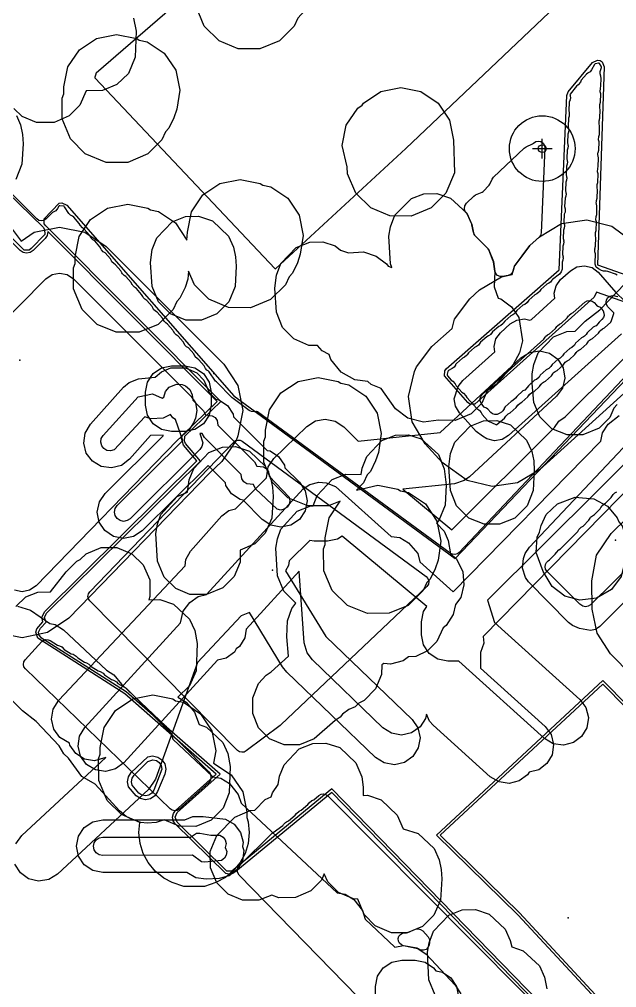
# Model space of a CAD drawing. Header units: metres. Extents: x -2677 to -840, y 169 to 1487.
# Drawn here: x -2147.5 to -2102.1, y 491.1 to 564.7 of the extents above; entities that cross this region are included whole.
import ezdxf

# ---------------------------------------------------------------- set-up
doc = ezdxf.new("R2010")
doc.units = ezdxf.units.M
for name, color, linetype in [('AI_GREENING_ALLOWED_ZONE', 4, 'Continuous'), ('AI_GREENING_EXCLUSIONS', 1, 'Continuous'), ('AI_GREENING_LAWN', 82, 'Continuous'), ('AI_GREENING_REJECTED', 6, 'Continuous'), ('AI_GREENING_TREES', 3, 'Continuous')]:
    doc.layers.add(name, color=color, linetype=linetype)

# ---------------------------------------------------------------- blocks, each defined once
blk = doc.blocks.new('AI_TREE')
for p, q in [((0, -0.3), (0, 0.3)), ((-0.3, 0), (0.3, 0))]:
    blk.add_line(p, q)
for radius in [1, 0.12]:
    blk.add_circle((0, 0), radius)

msp = doc.modelspace()

# ---------------------------------------------------------------- linework, layer by layer
at = {"layer": 'AI_GREENING_ALLOWED_ZONE'}
for points in [[(-2113.533, 550.043), (-2113.606, 550.146), (-2113.652, 550.329), (-2113.626, 550.516), (-2113.618, 550.54), (-2113.49, 550.741), (-2112.936, 551.271), (-2112.796, 551.365), (-2112.309, 551.585), (-2112.235, 551.636), (-2111.759, 552.113), (-2111.709, 552.185), (-2111.536, 552.56), (-2111.427, 552.713), (-2109.103, 554.936), (-2108.963, 555.031), (-2108.475, 555.251), (-2108.402, 555.301), (-2108.387, 555.316), (-2108.222, 555.426), (-2108.027, 555.463), (-2107.833, 555.42), (-2107.67, 555.306), (-2107.565, 555.137), (-2107.534, 554.941), (-2107.813, 548.473), (-2107.862, 548.277), (-2107.985, 548.116), (-2108.658, 547.536), (-2108.695, 547.496), (-2109.813, 545.992), (-2109.855, 545.906), (-2109.931, 545.61), (-2110.011, 545.441), (-2110.147, 545.313), (-2110.32, 545.244), (-2110.742, 545.162), (-2110.942, 545.164), (-2111.125, 545.243), (-2111.262, 545.388), (-2111.331, 545.575), (-2111.442, 546.276), (-2111.456, 546.328), (-2111.788, 547.183), (-2111.843, 547.268), (-2112.822, 548.252), (-2112.957, 548.502), (-2113.08, 549.086), (-2113.096, 549.137), (-2113.45, 549.924), (-2113.534, 550.042), (-2113.533, 550.043)], [(-2118.27, 494.242), (-2118.441, 494.308), (-2118.577, 494.432), (-2118.659, 494.597), (-2118.676, 494.78), (-2118.625, 494.956), (-2118.515, 495.103), (-2118.358, 495.2), (-2118.178, 495.233), (-2118.054, 495.233), (-2117.962, 495.251), (-2117.371, 495.489), (-2117.173, 495.525), (-2116.977, 495.481), (-2116.815, 495.362), (-2116.415, 494.924), (-2116.302, 494.716), (-2116.297, 494.479), (-2116.34, 494.283), (-2116.421, 494.101), (-2116.566, 493.964), (-2116.753, 493.896), (-2116.952, 493.906), (-2117.132, 493.993), (-2117.147, 494.005), (-2117.252, 494.051), (-2118.27, 494.242)]]:
    msp.add_lwpolyline(points, close=True, dxfattribs=at)
at = {"layer": 'AI_GREENING_EXCLUSIONS'}
for points in [[(-2125.742, 570.26), (-2125.232, 568.785), (-2125.273, 566.695), (-2125.793, 565.399), (-2126.32, 564.812), (-2126.588, 564.2), (-2127.717, 563.087), (-2129.219, 562.471), (-2130.861, 562.483), (-2132.305, 563.087), (-2133.434, 564.2), (-2134.082, 565.75), (-2134.009, 568.242), (-2133.705, 569.773), (-2132.837, 571.07), (-2131.54, 571.938), (-2130.009, 572.242), (-2128.182, 572.109), (-2126.778, 571.427), (-2125.742, 570.26)], [(-2138.575, 563.28), (-2138.376, 563.146), (-2137.773, 563.027), (-2136.476, 562.159), (-2135.608, 560.862), (-2135.304, 559.331), (-2135.525, 557.89), (-2135.737, 557.235), (-2136.13, 556.445), (-2136.379, 556.178), (-2136.651, 555.565), (-2137.731, 554.485), (-2139.24, 553.838), (-2140.901, 553.822), (-2142.487, 554.485), (-2143.61, 555.629), (-2144.23, 557.151), (-2144.23, 558.735), (-2144.106, 559.071), (-2144.106, 559.584), (-2143.802, 561.115), (-2142.934, 562.412), (-2141.637, 563.28), (-2140.106, 563.584), (-2138.575, 563.28)], [(-2116.954, 559.228), (-2115.657, 558.36), (-2114.789, 557.063), (-2114.485, 555.532), (-2114.412, 553.04), (-2115.06, 551.49), (-2116.189, 550.377), (-2117.691, 549.761), (-2119.333, 549.773), (-2120.777, 550.377), (-2121.906, 551.49), (-2122.542, 552.982), (-2122.554, 553.493), (-2122.936, 555.14), (-2122.632, 556.671), (-2121.764, 557.968), (-2121.423, 558.197), (-2121.313, 558.36), (-2120.016, 559.228), (-2118.485, 559.532), (-2116.954, 559.228)], [(-2137.726, 550.358), (-2137.527, 550.224), (-2136.924, 550.105), (-2135.627, 549.237), (-2134.756, 547.923), (-2134.712, 548.541), (-2134.408, 550.072), (-2133.54, 551.369), (-2132.243, 552.237), (-2130.712, 552.541), (-2129.181, 552.237), (-2128.982, 552.103), (-2128.379, 551.984), (-2127.082, 551.116), (-2126.214, 549.819), (-2125.91, 548.288), (-2126.131, 546.847), (-2126.343, 546.192), (-2126.736, 545.402), (-2126.985, 545.135), (-2127.257, 544.522), (-2128.401, 543.399), (-2129.923, 542.779), (-2131.584, 542.795), (-2133.093, 543.442), (-2134.173, 544.522), (-2134.624, 545.561), (-2134.676, 544.968), (-2134.888, 544.313), (-2135.281, 543.523), (-2135.53, 543.256), (-2135.802, 542.643), (-2136.946, 541.52), (-2138.391, 540.916), (-2140.129, 540.916), (-2141.574, 541.52), (-2142.718, 542.643), (-2143.381, 544.229), (-2143.381, 545.813), (-2143.257, 546.149), (-2143.257, 546.662), (-2142.953, 548.193), (-2142.085, 549.49), (-2140.788, 550.358), (-2139.257, 550.662), (-2137.726, 550.358)], [(-2122.471, 546.962), (-2121.312, 547.025), (-2120.367, 546.715), (-2119.575, 546.113), (-2119.451, 545.939), (-2119.167, 545.844), (-2119.27, 546.131), (-2119.385, 548.221), (-2119.268, 548.948), (-2118.929, 549.823), (-2117.67, 551.102), (-2116.739, 551.452), (-2115.745, 551.479), (-2114.695, 551.127), (-2113.471, 549.968), (-2113.085, 549.112), (-2112.927, 548.357), (-2111.807, 547.232), (-2111.446, 546.303), (-2111.325, 545.533), (-2111.384, 544.378), (-2111.087, 543.522), (-2110.871, 543.453), (-2110.076, 542.854), (-2109.52, 542.029), (-2109.236, 540.257), (-2109.468, 539.347), (-2109.941, 538.459), (-2111.232, 536.941), (-2111.915, 536.46), (-2112.322, 535.528), (-2113.132, 534.718), (-2114.364, 534.203), (-2115.624, 534.218), (-2116.758, 534.071), (-2117.942, 534.384), (-2118.887, 535.082), (-2119.981, 536.63), (-2120.743, 536.948), (-2120.993, 537.177), (-2121.983, 537.303), (-2123.021, 537.879), (-2123.812, 538.855), (-2123.936, 539.232), (-2124.469, 539.51), (-2124.816, 539.9), (-2125.47, 539.917), (-2126.621, 540.415), (-2127.476, 541.292), (-2127.946, 542.457), (-2128.074, 544.276), (-2127.944, 545.274), (-2127.605, 546.149), (-2126.445, 547.371), (-2125.415, 547.778), (-2124.421, 547.805), (-2123.472, 547.505), (-2123.069, 547.167), (-2122.471, 546.962)], [(-2131.202, 547.384), (-2131.047, 546.664), (-2131.008, 545.948), (-2131.085, 544.403), (-2131.555, 543.238), (-2132.477, 542.316), (-2133.642, 541.846), (-2134.83, 541.846), (-2135.995, 542.316), (-2136.917, 543.238), (-2137.387, 544.403), (-2137.515, 546.221), (-2137.386, 547.219), (-2137.046, 548.095), (-2135.886, 549.316), (-2134.856, 549.724), (-2133.862, 549.75), (-2132.812, 549.398), (-2131.588, 548.24), (-2131.202, 547.384)], [(-2139.577, 525.231), (-2140.342, 525.386), (-2140.989, 525.823), (-2141.419, 526.474), (-2141.568, 527.24), (-2141.412, 528.004), (-2140.976, 528.651), (-2136.554, 533.033), (-2136.572, 533.085), (-2137.511, 533.05), (-2139.111, 531.26), (-2139.734, 530.79), (-2140.49, 530.595), (-2141.263, 530.704), (-2141.935, 531.101), (-2142.404, 531.724), (-2142.599, 532.48), (-2142.49, 533.252), (-2142.094, 533.925), (-2139.574, 536.745), (-2139.158, 537.098), (-2138.431, 537.382), (-2137.161, 537.492), (-2136.698, 537.912), (-2135.975, 538.214), (-2134.857, 538.214), (-2134.001, 537.822), (-2133.461, 537.282), (-2133.05, 536.332), (-2132.55, 535.817), (-2132.329, 535.773), (-2131.679, 535.341), (-2131.244, 534.693), (-2131.204, 534.494), (-2128.649, 531.93), (-2128.428, 531.886), (-2127.778, 531.454), (-2127.344, 530.805), (-2127.304, 530.606), (-2126.203, 529.509), (-2125.768, 528.861), (-2125.614, 528.096), (-2125.765, 527.33), (-2126.198, 526.681), (-2126.846, 526.246), (-2127.611, 526.093), (-2128.377, 526.244), (-2129.026, 526.676), (-2130.481, 528.143), (-2130.702, 528.186), (-2131.351, 528.619), (-2131.786, 529.267), (-2131.826, 529.466), (-2133.144, 530.78), (-2138.16, 525.81), (-2138.811, 525.379), (-2139.577, 525.231)], [(-2134.151, 533.519), (-2134.916, 533.367), (-2135.916, 533.367), (-2136.681, 533.519), (-2137.33, 533.953), (-2137.764, 534.602), (-2137.916, 535.367), (-2137.916, 536.367), (-2137.764, 537.132), (-2137.33, 537.781), (-2136.681, 538.215), (-2135.916, 538.367), (-2134.916, 538.367), (-2134.151, 538.215), (-2133.502, 537.781), (-2133.068, 537.132), (-2132.916, 536.367), (-2132.916, 535.367), (-2133.068, 534.602), (-2133.502, 533.953), (-2134.151, 533.519)], [(-2128.896, 531.039), (-2128.896, 532.623), (-2128.772, 532.959), (-2128.772, 533.472), (-2128.468, 535.003), (-2127.6, 536.3), (-2126.303, 537.168), (-2124.772, 537.472), (-2123.241, 537.168), (-2123.042, 537.034), (-2122.439, 536.915), (-2121.142, 536.047), (-2120.274, 534.75), (-2119.97, 533.219), (-2120.191, 531.778), (-2120.403, 531.123), (-2120.796, 530.333), (-2121.045, 530.066), (-2121.317, 529.453), (-2121.862, 528.909), (-2120.234, 529.278), (-2118.703, 528.974), (-2118.504, 528.84), (-2117.901, 528.721), (-2116.604, 527.853), (-2115.736, 526.556), (-2115.432, 525.025), (-2115.653, 523.584), (-2115.865, 522.929), (-2116.258, 522.139), (-2116.507, 521.872), (-2116.779, 521.259), (-2117.923, 520.136), (-2119.368, 519.532), (-2121.029, 519.516), (-2122.551, 520.136), (-2123.695, 521.259), (-2124.342, 522.768), (-2124.358, 524.429), (-2124.234, 524.765), (-2124.234, 525.278), (-2123.93, 526.809), (-2123.088, 528.068), (-2123.983, 527.71), (-2125.567, 527.71), (-2127.089, 528.33), (-2128.276, 529.517), (-2128.896, 531.039)], [(-2133.763, 533.223), (-2133.553, 532.494), (-2133.608, 532.226), (-2133.76, 532), (-2139.075, 526.733), (-2139.303, 526.583), (-2139.571, 526.531), (-2139.839, 526.585), (-2140.065, 526.738), (-2140.216, 526.966), (-2140.268, 527.234), (-2140.214, 527.501), (-2140.061, 527.728), (-2135.058, 532.685), (-2135.611, 534.287), (-2135.822, 534.41), (-2135.994, 534.65), (-2136.567, 534.387), (-2137.5, 534.337), (-2137.966, 534.492), (-2140.298, 531.961), (-2140.563, 531.893), (-2140.833, 531.931), (-2141.069, 532.07), (-2141.233, 532.288), (-2141.301, 532.553), (-2141.263, 532.823), (-2141.124, 533.058), (-2138.459, 536.002), (-2137.362, 536.221), (-2136.642, 535.899), (-2136.522, 535.978), (-2136.383, 536.422), (-2136.104, 536.744), (-2135.555, 536.973), (-2135.114, 536.94), (-2134.861, 536.834), (-2134.539, 536.555), (-2134.343, 536.169), (-2134.31, 535.753), (-2133.503, 534.949), (-2133.331, 534.624), (-2132.824, 534.571), (-2132.597, 534.42), (-2132.445, 534.193), (-2132.405, 533.855), (-2129.602, 531.061), (-2129.43, 530.736), (-2128.923, 530.684), (-2128.696, 530.533), (-2128.544, 530.306), (-2128.504, 529.967), (-2126.968, 528.362), (-2126.914, 528.094), (-2126.967, 527.826), (-2127.119, 527.598), (-2127.345, 527.446), (-2127.613, 527.393), (-2127.881, 527.445), (-2129.528, 529.011), (-2129.7, 529.336), (-2130.206, 529.388), (-2130.434, 529.54), (-2130.586, 529.767), (-2130.626, 530.105), (-2133.428, 532.898), (-2133.6, 533.223), (-2133.763, 533.223)], [(-2108.376, 531.128), (-2108.337, 530.411), (-2108.414, 528.866), (-2108.884, 527.701), (-2109.806, 526.779), (-2110.971, 526.309), (-2112.159, 526.309), (-2113.324, 526.779), (-2114.246, 527.701), (-2114.716, 528.866), (-2114.844, 530.685), (-2114.714, 531.683), (-2114.375, 532.558), (-2113.215, 533.78), (-2112.185, 534.187), (-2111.191, 534.214), (-2110.141, 533.862), (-2108.917, 532.703), (-2108.531, 531.847), (-2108.376, 531.128)], [(-2127.019, 516.26), (-2127.162, 517.739), (-2127.094, 518.961), (-2126.783, 519.908), (-2126.473, 520.303), (-2127.394, 521.224), (-2127.864, 522.389), (-2127.979, 524.479), (-2127.862, 525.206), (-2127.601, 525.93), (-2126.363, 527.303), (-2125.333, 527.71), (-2125.162, 527.715), (-2124.859, 528.49), (-2123.699, 529.712), (-2122.669, 530.119), (-2121.507, 530.093), (-2121.421, 530.584), (-2121.082, 531.459), (-2119.922, 532.681), (-2118.892, 533.088), (-2117.898, 533.115), (-2116.949, 532.815), (-2115.624, 531.604), (-2115.177, 530.529), (-2115.044, 529.312), (-2115.121, 527.767), (-2115.591, 526.602), (-2115.773, 526.399), (-2115.187, 525.779), (-2114.887, 525.069), (-2114.704, 524.063), (-2114.249, 523.685), (-2113.774, 522.684), (-2113.681, 521.694), (-2113.917, 520.728), (-2114.318, 520.193), (-2114.493, 519.45), (-2115.026, 518.61), (-2115.264, 518.421), (-2115.742, 517.379), (-2116.453, 516.683), (-2117.353, 516.258), (-2117.906, 516.232), (-2118.316, 515.921), (-2119.278, 515.667), (-2119.784, 515.705), (-2119.938, 515.608), (-2119.958, 514.867), (-2120.411, 513.784), (-2121.275, 512.894), (-2121.67, 512.708), (-2121.961, 512.418), (-2122.443, 512.202), (-2122.909, 511.857), (-2123.087, 511.635), (-2123.484, 511.375), (-2125.067, 509.995), (-2126.179, 509.53), (-2127.366, 509.53), (-2128.465, 509.986), (-2129.297, 510.818), (-2129.753, 511.917), (-2129.753, 513.104), (-2129.297, 514.203), (-2128.729, 514.836), (-2128.338, 515.088), (-2127.019, 516.26)], [(-2132.046, 532.187), (-2131.052, 532.214), (-2130.002, 531.862), (-2128.778, 530.703), (-2128.392, 529.847), (-2128.237, 529.128), (-2128.198, 528.411), (-2128.292, 526.785), (-2128.79, 525.634), (-2129.6, 524.824), (-2130.693, 524.35), (-2130.716, 523.43), (-2131.169, 522.346), (-2132.024, 521.469), (-2133.256, 520.954), (-2134.525, 520.971), (-2135.609, 521.424), (-2136.486, 522.279), (-2137.001, 523.511), (-2137.116, 525.601), (-2136.999, 526.328), (-2136.738, 527.052), (-2135.5, 528.425), (-2134.702, 528.745), (-2134.575, 529.683), (-2134.236, 530.558), (-2133.076, 531.78), (-2132.046, 532.187)], [(-2102.763, 527.692), (-2102.021, 526.787), (-2101.913, 526.493), (-2101.642, 526.184), (-2101.263, 525.076), (-2101.338, 523.908), (-2101.736, 522.328), (-2102.467, 521.349), (-2103.614, 520.681), (-2104.871, 520.531), (-2106.004, 520.838), (-2106.983, 521.569), (-2107.651, 522.716), (-2108.191, 524.16), (-2108.114, 525.328), (-2107.932, 525.696), (-2107.822, 526.203), (-2107.422, 527.061), (-2106.569, 527.863), (-2105.224, 528.371), (-2103.795, 528.244), (-2102.763, 527.692)], [(-2139.727, 504.219), (-2140.807, 505.299), (-2141.454, 506.808), (-2141.47, 508.469), (-2141.346, 508.805), (-2141.346, 509.318), (-2141.042, 510.849), (-2140.174, 512.146), (-2138.877, 513.014), (-2137.346, 513.318), (-2135.815, 513.014), (-2135.616, 512.88), (-2135.013, 512.761), (-2133.716, 511.893), (-2132.848, 510.596), (-2132.544, 509.065), (-2132.73, 508.131), (-2131.379, 507.253), (-2130.511, 505.956), (-2130.207, 504.425), (-2130.207, 503.999), (-2130.086, 503.67), (-2130.013, 502.858), (-2130.102, 502.009), (-2130.334, 501.267), (-2130.706, 500.564), (-2131.25, 499.91), (-2131.829, 499.42), (-2132.547, 499.042), (-2133.415, 498.757), (-2134.999, 498.757), (-2135.871, 499.042), (-2136.521, 499.377), (-2137.168, 499.91), (-2137.708, 500.564), (-2138.076, 501.267), (-2138.312, 502.009), (-2138.402, 502.858), (-2138.328, 503.618), (-2139.727, 504.219)], [(-2127.366, 508.009), (-2126.206, 509.231), (-2125.176, 509.638), (-2124.182, 509.665), (-2123.132, 509.313), (-2121.908, 508.154), (-2121.461, 507.079), (-2121.34, 506.309), (-2121.337, 505.681), (-2121.029, 505.69), (-2119.979, 505.338), (-2118.755, 504.179), (-2118.317, 503.135), (-2117.176, 502.786), (-2115.952, 501.627), (-2115.566, 500.771), (-2115.411, 500.052), (-2115.372, 499.335), (-2115.466, 497.709), (-2115.964, 496.558), (-2116.841, 495.703), (-2118.006, 495.233), (-2119.194, 495.233), (-2120.426, 495.748), (-2121.281, 496.625), (-2121.75, 497.785), (-2122.078, 497.802), (-2123.229, 498.3), (-2124.039, 499.11), (-2124.306, 499.708), (-2124.528, 499.218), (-2125.338, 498.408), (-2126.489, 497.91), (-2127.758, 497.893), (-2128.291, 498.099), (-2129.274, 497.702), (-2130.529, 497.716), (-2131.613, 498.169), (-2132.479, 499.017), (-2132.969, 500.156), (-2132.983, 501.412), (-2132.479, 502.619), (-2131.101, 504.026), (-2129.938, 504.533), (-2129.584, 504.553), (-2128.814, 505.364), (-2128.335, 505.564), (-2128.249, 505.869), (-2127.809, 506.503), (-2127.705, 507.134), (-2127.366, 508.009)], [(-2136.421, 507.306), (-2136.985, 505.963), (-2137.204, 505.64), (-2137.53, 505.425), (-2137.913, 505.352), (-2138.295, 505.43), (-2138.618, 505.649), (-2139.197, 506.332), (-2139.277, 506.713), (-2139.206, 507.097), (-2138.993, 507.424), (-2137.726, 508.603), (-2137.361, 508.677), (-2136.961, 508.599), (-2136.651, 508.393), (-2136.43, 508.071), (-2136.349, 507.671), (-2136.421, 507.306)], [(-2137.415, 505.854), (-2137.643, 505.703), (-2137.911, 505.652), (-2138.179, 505.706), (-2138.405, 505.859), (-2138.921, 506.45), (-2138.977, 506.717), (-2138.927, 506.986), (-2138.778, 507.214), (-2137.732, 508.247), (-2137.358, 508.377), (-2137.077, 508.322), (-2136.86, 508.178), (-2136.706, 507.953), (-2136.649, 507.673), (-2137.262, 506.08), (-2137.415, 505.854)], [(-2130.673, 502.865), (-2130.472, 502.111), (-2130.514, 501.793), (-2130.431, 501.483), (-2130.533, 500.71), (-2130.924, 500.034), (-2131.543, 499.56), (-2132.297, 499.358), (-2133.295, 499.293), (-2134.068, 499.395), (-2134.764, 499.812), (-2141.149, 499.812), (-2141.914, 499.964), (-2142.563, 500.398), (-2142.997, 501.047), (-2143.149, 501.812), (-2142.997, 502.577), (-2142.563, 503.226), (-2141.914, 503.66), (-2141.149, 503.812), (-2134.903, 503.812), (-2134.309, 504.07), (-2133.529, 504.083), (-2131.823, 503.875), (-2131.148, 503.484), (-2130.673, 502.865)], [(-2133.761, 502.804), (-2132.926, 502.653), (-2132.242, 502.644), (-2132.006, 502.507), (-2131.839, 502.291), (-2131.769, 502.027), (-2131.833, 501.707), (-2131.728, 501.399), (-2131.764, 501.128), (-2131.901, 500.892), (-2132.117, 500.726), (-2133.379, 500.59), (-2133.65, 500.626), (-2134.326, 501.121), (-2141.149, 501.112), (-2141.417, 501.165), (-2141.644, 501.317), (-2141.796, 501.544), (-2141.849, 501.812), (-2141.796, 502.08), (-2141.644, 502.307), (-2141.417, 502.459), (-2141.149, 502.512), (-2134.487, 502.512), (-2134.034, 502.8), (-2133.761, 502.804)]]:
    msp.add_lwpolyline(points, close=True, dxfattribs=at)
for points in [[(-2138.805, 564.827), (-2138.623, 563.838), (-2138.688, 561.846), (-2139.203, 560.614), (-2140.08, 559.759), (-2141.164, 559.306), (-2142.415, 559.289), (-2142.89, 558.193), (-2143.7, 557.383), (-2144.851, 556.885), (-2146.201, 556.885), (-2147.285, 557.338), (-2147.919, 557.95)], [(-2090.446, 471.96), (-2123.737, 506.184), (-2131.174, 500.028), (-2131.337, 499.919), (-2131.721, 499.92), (-2135.501, 503.646), (-2135.65, 504.014), (-2135.483, 504.375), (-2132.226, 507.29), (-2139.365, 513.556), (-2145.805, 517.639), (-2146.016, 517.918), (-2146.036, 518.095), (-2145.892, 518.414), (-2145.452, 518.856), (-2145.578, 519.219), (-2145.431, 519.536), (-2133.729, 531.117), (-2134.851, 532.465), (-2134.942, 532.629), (-2134.918, 532.999), (-2132.184, 535.642), (-2145.493, 549.014), (-2145.6, 549.174), (-2145.603, 549.552), (-2144.463, 550.728), (-2144.261, 550.765), (-2143.897, 550.595), (-2131.197, 536.078), (-2114.352, 523.691), (-2097.199, 541.723), (-2103.614, 543.96), (-2103.779, 543.59), (-2112.857, 535.434), (-2113.239, 535.453), (-2113.396, 535.57), (-2115.173, 537.594), (-2115.151, 537.979), (-2115.031, 538.136), (-2106.435, 545.662), (-2105.861, 558.92), (-2105.746, 559.218), (-2103.896, 561.445), (-2103.536, 561.625), (-2103.333, 561.593), (-2103.16, 561.482), (-2103.012, 561.108), (-2103.54, 546.047), (-2095.701, 543.292)], [(-2147.714, 557.405), (-2147.414, 556.695), (-2147.259, 555.976), (-2147.22, 555.259), (-2147.297, 553.714), (-2147.767, 552.549)], [(-2153.012, 556.02), (-2145.685, 548.91), (-2145.573, 548.748), (-2145.569, 548.362), (-2146.596, 547.278), (-2146.758, 547.17), (-2147.141, 547.169), (-2153.273, 553.225)], [(-2090.727, 471.962), (-2123.745, 505.906), (-2131.032, 499.886), (-2131.261, 499.734), (-2131.53, 499.681), (-2131.798, 499.736), (-2135.642, 503.504), (-2135.799, 503.74), (-2135.85, 504.019), (-2135.785, 504.296), (-2135.616, 504.524), (-2132.527, 507.288), (-2139.485, 513.395), (-2146.095, 517.639), (-2146.235, 518.109), (-2146.175, 518.35), (-2145.703, 518.888), (-2145.777, 519.234), (-2145.571, 519.679), (-2134, 531.13), (-2135.004, 532.337), (-2135.165, 532.829), (-2135.099, 533.084), (-2132.464, 535.64), (-2145.335, 548.572), (-2145.384, 548.286), (-2145.536, 548.056), (-2146.455, 547.137), (-2146.681, 546.985), (-2146.949, 546.931), (-2147.217, 546.984), (-2147.444, 547.136), (-2153.126, 552.796)], [(-2148.19, 548.974), (-2147.358, 547.856), (-2146.36, 548.531), (-2144.439, 548.918), (-2142.517, 548.539), (-2140.889, 547.45), (-2131.956, 538.498), (-2130.874, 536.874), (-2130.496, 534.961), (-2130.879, 533.048), (-2131.009, 532.694), (-2132.095, 531.073), (-2133, 530.224), (-2143.728, 519.176), (-2145.353, 518.068), (-2147.28, 517.671), (-2149.21, 518.049)], [(-2099.359, 538.212), (-2107.94, 530.455), (-2109.614, 529.455), (-2111.544, 529.171), (-2113.436, 529.647), (-2115.345, 531.016), (-2116.628, 532.435), (-2117.629, 534.11), (-2117.913, 536.04), (-2117.437, 537.932), (-2117.288, 538.278), (-2116.124, 539.844), (-2114.591, 541.195), (-2114.411, 541.908), (-2113.247, 543.473), (-2112.505, 544.144), (-2110.83, 545.145), (-2110.01, 545.304), (-2110.01, 545.304), (-2109.842, 545.953), (-2108.678, 547.518), (-2107.936, 548.189), (-2106.262, 549.19), (-2104.332, 549.474), (-2102.44, 548.997), (-2100.874, 547.833)], [(-2101.706, 540.809), (-2110.287, 533.052), (-2110.789, 532.751), (-2111.368, 532.666), (-2111.936, 532.809), (-2112.279, 533.014), (-2112.749, 533.363), (-2114.032, 534.782), (-2114.332, 535.285), (-2114.418, 535.864), (-2114.126, 536.778), (-2113.777, 537.248), (-2111.33, 539.419), (-2111.392, 539.84), (-2111.249, 540.407), (-2110.9, 540.877), (-2110.158, 541.548), (-2109.656, 541.848), (-2109.076, 541.933), (-2109.076, 541.933), (-2108.671, 541.831), (-2108.558, 541.898), (-2106.769, 543.516), (-2106.823, 543.885), (-2106.68, 544.452), (-2106.331, 544.922), (-2105.589, 545.593), (-2105.087, 545.893), (-2104.508, 545.978), (-2103.94, 545.835), (-2103.471, 545.486), (-2102.13, 543.953), (-2101.443, 543.285)], [(-2157.473, 532.863), (-2145.495, 544.973), (-2145.495, 544.973), (-2145.008, 545.302), (-2144.432, 545.418), (-2143.855, 545.305), (-2143.367, 544.978), (-2134.434, 536.026), (-2134.109, 535.539), (-2133.996, 534.964), (-2134.111, 534.391), (-2134.242, 534.037), (-2134.567, 533.551), (-2135.503, 532.67), (-2146.231, 521.623), (-2146.718, 521.29), (-2147.296, 521.171), (-2147.876, 521.285)], [(-2147.775, 501.988), (-2147.318, 502.62), (-2147.318, 502.62), (-2140.909, 508.567), (-2141.771, 508.318), (-2142.541, 508.446), (-2143.203, 508.859), (-2143.657, 509.494), (-2143.696, 509.662), (-2144.417, 510.085), (-2144.871, 510.719), (-2145.048, 511.48), (-2144.92, 512.249), (-2144.507, 512.912), (-2134.897, 523.152), (-2134.833, 523.631), (-2134.47, 524.273), (-2132.098, 526.961), (-2131.556, 527.351), (-2131.064, 527.481), (-2128.698, 529.836), (-2128.568, 530.669), (-2128.14, 531.322), (-2125.638, 533.751), (-2124.982, 534.174), (-2124.246, 534.315), (-2123.48, 534.163), (-2122.831, 533.73), (-2121.736, 532.636), (-2115.496, 533.302), (-2109.369, 538.979), (-2108.705, 539.387), (-2107.934, 539.51), (-2107.175, 539.329), (-2106.543, 538.871), (-2106.134, 538.206), (-2106.011, 537.435), (-2106.193, 536.676), (-2106.651, 536.045), (-2113.265, 529.916), (-2113.667, 529.627), (-2114.412, 529.395), (-2118.336, 528.976), (-2114.617, 525.89), (-2106.794, 533.672), (-2106.472, 534.155), (-2105.976, 534.487), (-2094.712, 545.691)], [(-2102.039, 535.424), (-2102.281, 535.134), (-2102.594, 534.427), (-2103.404, 533.617), (-2104.636, 533.102), (-2105.824, 533.102), (-2106.989, 533.572), (-2107.911, 534.494), (-2108.364, 535.578), (-2108.497, 537.031), (-2108.496, 537.749), (-2108.379, 538.476), (-2108.04, 539.351), (-2106.88, 540.573), (-2105.85, 540.98), (-2105.238, 540.996), (-2104.461, 541.773), (-2103.34, 542.63), (-2101.436, 544.636)], [(-2090.743, 541.566), (-2111.882, 520.543), (-2111.356, 518.835), (-2104.88, 512.982), (-2104.414, 512.356), (-2104.224, 511.599), (-2104.337, 510.827), (-2104.737, 510.157), (-2105.363, 509.692), (-2106.12, 509.501), (-2106.892, 509.614), (-2107.562, 510.015), (-2114.071, 515.897), (-2114.917, 515.897), (-2115.682, 516.049), (-2116.331, 516.483), (-2116.765, 517.132), (-2116.917, 517.897), (-2116.917, 518.897), (-2116.765, 519.662), (-2116.503, 520.054), (-2122.944, 525.402), (-2123.302, 525.163), (-2124.067, 525.011), (-2125.067, 525.011), (-2125.409, 525.079), (-2126.977, 523.529), (-2127.021, 523.179), (-2127.244, 522.768), (-2124.199, 517.762), (-2117.634, 511.456), (-2117.187, 510.816), (-2117.02, 510.054), (-2117.156, 509.286), (-2117.577, 508.628), (-2118.217, 508.182), (-2118.979, 508.014), (-2119.747, 508.151), (-2120.405, 508.571), (-2127.158, 515.058), (-2127.481, 515.461), (-2129.988, 519.583), (-2130.631, 519.33), (-2133.946, 515.798), (-2137.142, 506.911), (-2137.664, 506.122), (-2144.597, 499.688), (-2145.262, 499.279), (-2146.032, 499.155), (-2146.791, 499.336), (-2147.423, 499.794), (-2147.832, 500.458)], [(-2088.765, 533.028), (-2103.362, 518.531), (-2103.686, 518.314), (-2104.069, 518.237), (-2104.887, 518.382), (-2105.425, 518.607), (-2105.74, 518.842), (-2108.783, 521.925), (-2108.998, 522.248), (-2109.221, 522.97), (-2109.16, 523.714), (-2109.023, 524.072), (-2108.697, 524.555), (-2108.697, 524.555), (-2094.877, 539.223)], [(-2100.569, 529.672), (-2112.221, 517.78), (-2112.182, 517.254), (-2112.417, 516.54), (-2112.417, 515.353), (-2107.518, 510.926), (-2107.053, 510.3), (-2106.862, 509.543), (-2106.975, 508.771), (-2107.375, 508.101), (-2108.002, 507.635), (-2108.734, 507.451), (-2108.859, 507.242), (-2109.485, 506.776), (-2110.242, 506.585), (-2111.014, 506.699), (-2111.684, 507.099), (-2116.02, 511.018), (-2116.294, 511.321), (-2116.544, 511.859), (-2116.601, 511.541), (-2117.021, 510.883), (-2117.661, 510.437), (-2118.423, 510.269), (-2119.191, 510.406), (-2119.849, 510.827), (-2125.215, 515.981), (-2125.617, 516.526), (-2125.825, 517.278), (-2126.223, 522.736), (-2130.252, 518.33), (-2130.35, 517.679), (-2130.753, 517.01), (-2130.999, 516.829), (-2131.146, 516.583), (-2131.773, 516.118), (-2132.423, 515.956), (-2139.555, 508.156), (-2140.184, 507.694), (-2140.942, 507.508), (-2141.713, 507.626), (-2142.381, 508.03), (-2142.843, 508.659), (-2143.029, 509.417), (-2142.911, 510.188), (-2142.507, 510.856), (-2135.231, 518.812), (-2135.027, 519.699), (-2134.528, 520.347), (-2133.9, 520.808), (-2133.263, 520.965), (-2125.911, 528.993), (-2125.414, 529.323), (-2125.414, 529.323), (-2124.713, 529.506), (-2124.174, 529.472), (-2123.453, 529.172), (-2119.21, 525.389), (-2118.562, 525.296), (-2117.891, 524.898), (-2117.203, 524.076), (-2117.04, 523.44), (-2114.505, 521.164), (-2103.276, 532.624), (-2103.155, 533.267), (-2102.728, 533.92), (-2101.877, 534.572)], [(-2097.679, 511.501), (-2102.537, 516.453), (-2103.558, 518.019), (-2103.932, 519.85), (-2103.962, 521.995), (-2103.962, 521.995), (-2103.594, 523.949), (-2102.493, 525.604), (-2097.629, 530.364)], [(-2147.755, 520.054), (-2147.011, 520.791), (-2146.08, 521.141), (-2145.124, 521.167), (-2143.941, 522.697), (-2143.941, 522.697), (-2143.13, 523.507), (-2142.877, 523.633), (-2142.428, 524.065), (-2141.276, 524.532), (-2140.089, 524.532), (-2138.937, 524.065), (-2138.071, 523.217), (-2137.581, 522.078), (-2137.567, 520.822), (-2137.658, 520.569), (-2136.82, 520.592), (-2135.77, 520.24), (-2134.546, 519.081), (-2134.16, 518.225), (-2133.978, 517.236), (-2134.06, 515.163), (-2134.558, 514.012), (-2135.446, 513.153), (-2134.814, 512.775), (-2134.173, 512.014), (-2133.813, 511.068), (-2133.256, 510.872), (-2132.032, 509.713), (-2131.646, 508.857), (-2131.464, 507.868), (-2131.529, 505.876), (-2131.999, 504.711), (-2132.921, 503.789), (-2134.086, 503.319), (-2135.355, 503.336), (-2136.495, 503.827), (-2137.083, 503.624), (-2137.767, 503.566), (-2138.271, 503.624), (-2138.928, 503.834), (-2139.369, 504.08), (-2139.882, 504.513), (-2141.743, 506.545), (-2142.751, 507.114), (-2143.77, 508.503), (-2144.12, 508.853), (-2144.473, 509.448), (-2146.209, 511.289), (-2147.249, 512.125), (-2148.06, 512.935)], [(-2147.651, 520.088), (-2146.643, 519.77), (-2145.181, 518.753), (-2144.786, 518.684), (-2144.132, 518.273), (-2140.878, 515.204), (-2140.315, 514.851), (-2139.74, 514.13), (-2136.363, 510.945), (-2135.916, 510.315), (-2135.833, 509.95), (-2132.78, 507.094), (-2132.167, 506.994), (-2131.504, 506.582), (-2130.856, 505.747), (-2130.637, 505.09), (-2123.336, 498.259), (-2122.722, 498.159), (-2122.059, 497.747), (-2121.411, 496.912), (-2121.193, 496.255), (-2118.935, 494.143), (-2118.293, 494.246), (-2117.194, 494.041), (-2116.558, 493.589), (-2114.34, 491.242), (-2113.925, 490.582)], [(-2080.053, 491.028), (-2103.127, 514.411), (-2115.771, 502.665), (-2109.592, 496.603), (-2099.353, 485.555)], [(-2080.195, 490.888), (-2103.133, 514.133), (-2115.481, 502.661), (-2109.452, 496.746), (-2099.209, 485.694)], [(-2115.873, 490.491), (-2116.343, 491.656), (-2116.458, 493.746), (-2116.341, 494.473), (-2116.002, 495.348), (-2114.842, 496.57), (-2113.812, 496.977), (-2113.812, 496.977), (-2112.818, 497.004), (-2111.768, 496.652), (-2110.544, 495.493), (-2110.158, 494.637), (-2110.049, 494.16), (-2109.169, 493.862), (-2107.945, 492.703), (-2107.559, 491.847), (-2107.388, 490.964)], [(-2120.403, 490.148), (-2120.403, 491.148), (-2120.251, 491.913), (-2119.817, 492.562), (-2119.168, 492.996), (-2118.403, 493.148), (-2118.403, 493.148), (-2117.403, 493.148), (-2116.638, 492.996), (-2115.989, 492.562), (-2115.829, 492.323), (-2115.326, 492.223), (-2114.677, 491.789), (-2114.243, 491.14), (-2114.091, 490.375)]]:
    msp.add_lwpolyline(points, dxfattribs=at)
at = {"layer": 'AI_GREENING_LAWN'}
for points in [[(-2131.778, 569.195), (-2141.654, 560.628), (-2141.677, 560.601), (-2141.692, 560.567), (-2141.757, 560.315), (-2141.76, 560.276), (-2141.738, 560.243), (-2128.061, 545.778), (-2128.027, 545.754), (-2127.991, 545.776), (-2118.116, 554.896), (-2118.113, 554.899), (-2097.284, 574.693)], [(-2102.022, 545.255), (-2102.153, 545.346), (-2102.736, 545.552), (-2102.856, 545.563), (-2102.908, 545.555), (-2103.07, 545.556), (-2103.223, 545.609), (-2103.451, 545.732), (-2103.619, 545.88), (-2103.706, 546.086), (-2103.7, 546.194), (-2103.711, 546.195), (-2103.69, 546.874), (-2103.729, 547.035), (-2103.738, 547.225), (-2103.712, 547.297), (-2103.719, 547.299), (-2103.668, 547.475), (-2103.649, 548.092), (-2103.687, 548.248), (-2103.678, 548.516), (-2103.63, 548.669), (-2103.608, 549.31), (-2103.646, 549.466), (-2103.637, 549.734), (-2103.589, 549.887), (-2103.567, 550.504), (-2103.605, 550.683), (-2103.603, 550.684), (-2103.619, 550.737), (-2103.613, 550.9), (-2103.594, 550.952), (-2103.596, 550.953), (-2103.546, 551.128), (-2103.526, 551.746), (-2103.564, 551.902), (-2103.555, 552.17), (-2103.507, 552.323), (-2103.486, 552.964), (-2103.524, 553.12), (-2103.514, 553.388), (-2103.466, 553.541), (-2103.444, 554.158), (-2103.483, 554.337), (-2103.48, 554.337), (-2103.497, 554.39), (-2103.491, 554.554), (-2103.471, 554.606), (-2103.474, 554.607), (-2103.424, 554.782), (-2103.404, 555.4), (-2103.442, 555.555), (-2103.433, 555.823), (-2103.385, 555.977), (-2103.363, 556.618), (-2103.402, 556.779), (-2103.411, 556.968), (-2103.386, 557.041), (-2103.392, 557.042), (-2103.342, 557.218), (-2103.322, 557.836), (-2103.36, 557.991), (-2103.351, 558.259), (-2103.303, 558.413), (-2103.282, 559.053), (-2103.32, 559.21), (-2103.311, 559.478), (-2103.262, 559.63), (-2103.24, 560.248), (-2103.266, 560.366), (-2103.279, 560.393), (-2103.329, 560.568), (-2103.313, 560.748), (-2103.225, 561.065), (-2103.222, 561.114), (-2103.239, 561.159), (-2103.364, 561.358), (-2103.395, 561.39), (-2103.44, 561.391), (-2103.667, 561.349), (-2103.714, 561.329), (-2103.749, 561.29), (-2103.977, 560.877), (-2104.083, 560.744), (-2104.227, 560.655), (-2104.268, 560.638), (-2104.365, 560.567), (-2104.759, 560.091), (-2104.825, 559.944), (-2104.989, 559.743), (-2105.129, 559.642), (-2105.602, 559.027), (-2105.62, 558.993), (-2105.613, 558.955), (-2105.61, 558.944), (-2105.587, 558.714), (-2105.626, 558.614), (-2105.617, 558.611), (-2105.682, 558.417), (-2105.709, 557.778), (-2105.673, 557.622), (-2105.685, 557.354), (-2105.734, 557.201), (-2105.762, 556.584), (-2105.726, 556.405), (-2105.732, 556.404), (-2105.712, 556.33), (-2105.736, 556.141), (-2105.787, 555.984), (-2105.815, 555.367), (-2105.778, 555.188), (-2105.785, 555.186), (-2105.765, 555.112), (-2105.789, 554.924), (-2105.84, 554.767), (-2105.868, 554.149), (-2105.831, 553.97), (-2105.837, 553.969), (-2105.818, 553.895), (-2105.841, 553.706), (-2105.892, 553.549), (-2105.92, 552.932), (-2105.884, 552.753), (-2105.89, 552.751), (-2105.87, 552.677), (-2105.894, 552.489), (-2105.945, 552.332), (-2105.973, 551.714), (-2105.936, 551.535), (-2105.943, 551.534), (-2105.923, 551.46), (-2105.947, 551.271), (-2105.998, 551.114), (-2106.026, 550.497), (-2105.989, 550.318), (-2105.995, 550.317), (-2105.976, 550.242), (-2105.999, 550.054), (-2106.051, 549.897), (-2106.078, 549.279), (-2106.042, 549.1), (-2106.048, 549.099), (-2106.028, 549.025), (-2106.052, 548.836), (-2106.103, 548.679), (-2106.131, 548.062), (-2106.094, 547.883), (-2106.101, 547.882), (-2106.081, 547.807), (-2106.105, 547.619), (-2106.156, 547.462), (-2106.184, 546.844), (-2106.147, 546.665), (-2106.153, 546.664), (-2106.134, 546.591), (-2106.156, 546.405), (-2106.208, 546.242), (-2106.223, 545.72), (-2106.279, 545.505), (-2106.423, 545.335), (-2106.956, 544.935), (-2106.982, 544.908), (-2107.001, 544.87), (-2107.098, 544.737), (-2107.232, 544.643), (-2107.37, 544.576), (-2107.835, 544.17), (-2107.939, 544.02), (-2107.945, 544.024), (-2107.985, 543.958), (-2108.138, 543.845), (-2108.286, 543.774), (-2108.752, 543.368), (-2108.856, 543.217), (-2108.862, 543.221), (-2108.902, 543.156), (-2109.054, 543.042), (-2109.203, 542.971), (-2109.669, 542.565), (-2109.773, 542.415), (-2109.778, 542.418), (-2109.819, 542.353), (-2109.971, 542.24), (-2110.12, 542.168), (-2110.586, 541.762), (-2110.69, 541.612), (-2110.695, 541.615), (-2110.735, 541.55), (-2110.888, 541.437), (-2111.037, 541.365), (-2111.503, 540.959), (-2111.607, 540.809), (-2111.612, 540.813), (-2111.652, 540.747), (-2111.805, 540.634), (-2111.954, 540.563), (-2112.419, 540.156), (-2112.523, 540.006), (-2112.529, 540.01), (-2112.569, 539.944), (-2112.722, 539.831), (-2112.871, 539.76), (-2113.336, 539.354), (-2113.44, 539.203), (-2113.446, 539.207), (-2113.486, 539.142), (-2113.638, 539.028), (-2113.787, 538.957), (-2114.253, 538.551), (-2114.322, 538.452), (-2114.332, 538.424), (-2114.426, 538.268), (-2114.57, 538.156), (-2114.853, 538.009), (-2114.89, 537.978), (-2114.912, 537.934), (-2114.969, 537.718), (-2114.97, 537.663), (-2114.946, 537.614), (-2114.667, 537.28), (-2114.523, 537.185), (-2114.351, 536.992), (-2114.279, 536.847), (-2113.849, 536.371), (-2113.713, 536.285), (-2113.533, 536.086), (-2113.462, 535.943), (-2112.71, 535.109), (-2112.558, 535.007), (-2112.562, 535.002), (-2112.495, 534.963), (-2112.38, 534.812), (-2112.306, 534.664), (-2111.893, 534.206), (-2111.813, 534.146), (-2111.263, 533.893), (-2111.221, 533.883), (-2111.184, 533.904), (-2110.602, 534.39), (-2110.507, 534.534), (-2110.313, 534.706), (-2110.169, 534.778), (-2109.718, 535.183), (-2109.617, 535.335), (-2109.611, 535.332), (-2109.572, 535.398), (-2109.421, 535.513), (-2109.273, 535.587), (-2108.823, 535.993), (-2108.721, 536.144), (-2108.716, 536.141), (-2108.677, 536.207), (-2108.526, 536.323), (-2108.378, 536.396), (-2107.928, 536.802), (-2107.826, 536.954), (-2107.821, 536.95), (-2107.782, 537.016), (-2107.631, 537.132), (-2107.483, 537.206), (-2107.033, 537.611), (-2106.931, 537.763), (-2106.926, 537.759), (-2106.887, 537.825), (-2106.736, 537.941), (-2106.588, 538.015), (-2106.138, 538.42), (-2106.036, 538.572), (-2106.031, 538.569), (-2105.992, 538.635), (-2105.841, 538.75), (-2105.693, 538.824), (-2105.243, 539.23), (-2105.141, 539.381), (-2105.136, 539.378), (-2105.096, 539.444), (-2104.946, 539.559), (-2104.798, 539.633), (-2104.347, 540.039), (-2104.246, 540.191), (-2104.24, 540.187), (-2104.201, 540.253), (-2104.051, 540.369), (-2103.903, 540.442), (-2103.452, 540.848), (-2103.351, 541), (-2103.345, 540.996), (-2103.307, 541.062), (-2103.157, 541.177), (-2103.007, 541.253), (-2102.521, 541.697), (-2102.452, 541.807), (-2102.287, 542.354), (-2102.282, 542.395), (-2102.305, 542.429), (-2102.732, 542.864), (-2102.837, 543.023), (-2102.875, 543.209), (-2102.84, 543.396), (-2102.738, 543.557), (-2102.583, 543.668), (-2102.398, 543.713), (-2102.21, 543.686), (-2102.137, 543.66), (-2101.972, 543.65)], [(-2097.79, 541.389), (-2114.039, 524.169), (-2114.176, 524.066), (-2114.195, 524.056), (-2114.376, 524.004), (-2114.564, 524.023), (-2114.584, 524.029), (-2114.738, 524.105), (-2129.383, 534.875), (-2129.425, 534.894), (-2129.472, 534.896), (-2129.638, 534.871), (-2129.832, 534.88), (-2130.009, 534.963), (-2131.244, 535.87), (-2131.301, 535.92), (-2132.512, 537.133), (-2132.571, 537.205), (-2133.055, 537.915), (-2133.08, 537.942), (-2133.146, 537.979), (-2133.144, 537.982), (-2133.233, 538.033), (-2133.34, 538.156), (-2133.361, 538.208), (-2133.364, 538.207), (-2133.447, 538.369), (-2133.844, 538.821), (-2133.983, 538.911), (-2134.119, 539.043), (-2134.15, 539.114), (-2134.156, 539.111), (-2134.239, 539.273), (-2134.636, 539.725), (-2134.775, 539.815), (-2134.911, 539.948), (-2134.942, 540.018), (-2134.948, 540.015), (-2135.031, 540.177), (-2135.429, 540.629), (-2135.567, 540.719), (-2135.703, 540.852), (-2135.734, 540.922), (-2135.74, 540.919), (-2135.824, 541.081), (-2136.221, 541.533), (-2136.359, 541.623), (-2136.495, 541.756), (-2136.526, 541.826), (-2136.532, 541.823), (-2136.616, 541.986), (-2137.013, 542.437), (-2137.151, 542.528), (-2137.287, 542.66), (-2137.319, 542.73), (-2137.324, 542.727), (-2137.408, 542.89), (-2137.805, 543.341), (-2137.943, 543.432), (-2138.08, 543.564), (-2138.111, 543.634), (-2138.116, 543.631), (-2138.2, 543.794), (-2138.597, 544.245), (-2138.735, 544.336), (-2138.872, 544.468), (-2138.903, 544.538), (-2138.909, 544.535), (-2138.992, 544.698), (-2139.389, 545.15), (-2139.527, 545.24), (-2139.664, 545.372), (-2139.695, 545.442), (-2139.701, 545.44), (-2139.784, 545.602), (-2140.181, 546.054), (-2140.32, 546.144), (-2140.456, 546.276), (-2140.487, 546.347), (-2140.493, 546.344), (-2140.576, 546.506), (-2140.973, 546.958), (-2141.112, 547.048), (-2141.248, 547.181), (-2141.279, 547.251), (-2141.285, 547.248), (-2141.368, 547.41), (-2141.766, 547.862), (-2141.904, 547.952), (-2142.04, 548.085), (-2142.071, 548.155), (-2142.077, 548.152), (-2142.161, 548.314), (-2142.558, 548.766), (-2142.692, 548.854), (-2142.869, 549.055), (-2142.938, 549.2), (-2143.35, 549.67), (-2143.46, 549.742), (-2143.466, 549.744), (-2143.62, 549.825), (-2143.737, 549.954), (-2144.062, 550.469), (-2144.101, 550.507), (-2144.152, 550.523), (-2144.422, 550.543), (-2144.466, 550.537), (-2144.493, 550.503), (-2144.588, 550.325), (-2144.718, 550.169), (-2144.819, 550.118), (-2144.818, 550.116), (-2144.985, 550.02), (-2145.467, 549.54), (-2145.629, 549.432), (-2145.82, 549.394), (-2146.011, 549.432), (-2146.173, 549.54), (-2152.079, 555.439)], [(-2090.028, 534.03), (-2104.066, 520.175), (-2104.237, 520.065), (-2104.437, 520.031), (-2104.635, 520.081), (-2104.725, 520.124), (-2104.862, 520.222), (-2107.37, 522.746), (-2107.472, 522.894), (-2107.514, 523.068), (-2107.493, 523.246), (-2107.409, 523.406), (-2107.275, 523.525), (-2107.167, 523.591), (-2106.735, 524.031), (-2106.657, 524.171), (-2106.469, 524.362), (-2106.469, 524.362), (-2106.33, 524.442), (-2105.026, 525.764), (-2104.948, 525.905), (-2104.76, 526.096), (-2104.621, 526.175), (-2104.187, 526.614), (-2104.095, 526.771), (-2104.089, 526.768), (-2104.054, 526.836), (-2103.91, 526.96), (-2103.767, 527.042), (-2103.333, 527.48), (-2103.24, 527.638), (-2103.235, 527.634), (-2103.199, 527.703), (-2103.055, 527.827), (-2102.912, 527.909), (-2102.478, 528.347), (-2102.386, 528.505), (-2102.38, 528.501), (-2102.345, 528.569), (-2102.201, 528.694), (-2102.058, 528.776)], [(-2098.725, 466.728), (-2130.78, 499.615), (-2130.886, 499.777), (-2130.922, 499.968), (-2130.883, 500.158), (-2130.775, 500.318), (-2128.263, 502.814), (-2128.2, 502.867), (-2127.457, 503.393), (-2127.43, 503.419), (-2127.409, 503.46), (-2127.267, 503.626), (-2127.175, 503.667), (-2127.18, 503.676), (-2127.016, 503.756), (-2126.514, 504.176), (-2126.423, 504.308), (-2126.217, 504.48), (-2126.071, 504.546), (-2125.551, 504.98), (-2125.459, 505.112), (-2125.459, 505.112), (-2125.253, 505.284), (-2125.107, 505.35), (-2124.717, 505.675), (-2124.556, 505.764), (-2124.373, 505.79), (-2124.194, 505.747), (-2124.042, 505.643), (-2090.95, 472.332)]]:
    msp.add_lwpolyline(points, dxfattribs=at)
for points in [[(-2107.171, 540.794), (-2106.721, 541.2), (-2106.619, 541.352), (-2106.614, 541.348), (-2106.575, 541.414), (-2106.424, 541.53), (-2106.276, 541.604), (-2105.826, 542.009), (-2105.724, 542.161), (-2105.718, 542.157), (-2105.679, 542.223), (-2105.529, 542.339), (-2105.381, 542.413), (-2104.493, 543.214), (-2104.325, 543.314), (-2104.131, 543.342), (-2103.941, 543.293), (-2103.785, 543.176), (-2103.61, 542.979), (-2103.495, 542.907), (-2103.493, 542.906), (-2103.335, 542.828), (-2103.214, 542.7), (-2103.106, 542.536), (-2103.037, 542.373), (-2103.028, 542.197), (-2103.082, 542.028), (-2103.191, 541.889), (-2103.407, 541.695), (-2103.497, 541.554), (-2103.627, 541.416), (-2103.696, 541.384), (-2103.693, 541.379), (-2103.855, 541.293), (-2104.303, 540.886), (-2104.392, 540.746), (-2104.522, 540.608), (-2104.591, 540.575), (-2104.588, 540.57), (-2104.75, 540.484), (-2105.198, 540.076), (-2105.284, 539.941), (-2105.483, 539.761), (-2105.627, 539.689), (-2106.093, 539.267), (-2106.179, 539.131), (-2106.378, 538.952), (-2106.522, 538.88), (-2106.972, 538.475), (-2107.074, 538.323), (-2107.076, 538.324), (-2107.103, 538.276), (-2107.224, 538.166), (-2107.275, 538.144), (-2107.274, 538.142), (-2107.435, 538.056), (-2107.884, 537.649), (-2107.969, 537.513), (-2108.168, 537.333), (-2108.312, 537.261), (-2108.779, 536.84), (-2108.865, 536.704), (-2109.063, 536.524), (-2109.207, 536.452), (-2109.674, 536.03), (-2109.76, 535.895), (-2109.959, 535.715), (-2110.102, 535.643), (-2110.552, 535.238), (-2110.62, 535.138), (-2110.636, 535.091), (-2110.717, 534.947), (-2110.839, 534.837), (-2111.007, 534.73), (-2111.169, 534.664), (-2111.345, 534.657), (-2111.512, 534.712), (-2111.65, 534.822), (-2111.862, 535.063), (-2111.975, 535.135), (-2111.979, 535.137), (-2112.135, 535.216), (-2112.254, 535.344), (-2112.373, 535.529), (-2112.441, 535.691), (-2112.449, 535.866), (-2112.396, 536.033), (-2112.288, 536.171), (-2107.616, 540.391), (-2107.514, 540.542), (-2107.509, 540.539), (-2107.47, 540.605), (-2107.319, 540.721), (-2107.171, 540.794)], [(-2116.56, 522.342), (-2116.421, 522.186), (-2116.42, 522.183), (-2116.356, 521.968), (-2116.392, 521.747), (-2116.393, 521.744), (-2116.512, 521.572), (-2127.612, 511.039), (-2127.656, 511.003), (-2130.239, 509.058), (-2130.398, 508.978), (-2130.576, 508.959), (-2130.749, 509.003), (-2130.895, 509.106), (-2142.141, 520.47), (-2142.248, 520.63), (-2142.286, 520.818), (-2142.25, 521.007), (-2142.146, 521.168), (-2131.198, 532.566), (-2131.053, 532.671), (-2130.88, 532.718), (-2130.702, 532.701), (-2130.541, 532.623), (-2116.56, 522.342)], [(-2144.596, 517.111), (-2144.438, 517.063), (-2144.269, 516.975), (-2144.22, 516.916), (-2144.215, 516.921), (-2144.089, 516.788), (-2143.568, 516.46), (-2143.41, 516.412), (-2143.242, 516.323), (-2143.192, 516.265), (-2143.188, 516.269), (-2143.062, 516.137), (-2142.541, 515.808), (-2142.383, 515.76), (-2142.215, 515.672), (-2142.165, 515.613), (-2142.16, 515.618), (-2142.034, 515.485), (-2141.513, 515.157), (-2141.36, 515.11), (-2141.134, 514.967), (-2141.026, 514.848), (-2140.486, 514.505), (-2140.332, 514.458), (-2140.109, 514.319), (-2139.996, 514.196), (-2139.384, 513.825), (-2139.288, 513.749), (-2133.084, 507.479), (-2132.985, 507.338), (-2132.941, 507.171), (-2132.932, 507.07), (-2132.965, 506.843), (-2133.096, 506.654), (-2135.34, 504.637), (-2135.5, 504.54), (-2135.684, 504.509), (-2135.866, 504.547), (-2136.022, 504.649), (-2147.039, 515.3), (-2147.149, 515.458), (-2147.191, 515.646), (-2147.159, 515.836), (-2147.057, 516), (-2145.779, 517.376), (-2145.642, 517.48), (-2145.477, 517.531), (-2145.305, 517.524), (-2145.146, 517.458), (-2144.596, 517.111)]]:
    msp.add_lwpolyline(points, close=True, dxfattribs=at)
at = {"layer": 'AI_GREENING_REJECTED'}
for p in [(-2147.46, 538.79), (-2132.7, 537.79), (-2102.16, 525.11), (-2128.25, 522.82), (-2105.77, 496.37)]:
    msp.add_point(p, dxfattribs=at)

# ---------------------------------------------------------------- block references
at = {"layer": 'AI_GREENING_TREES', "xscale": 2.5, "yscale": 2.5}
msp.add_blockref('AI_TREE', (-2107.73, 554.889), dxfattribs=at)

doc.saveas('drawing.dxf')
